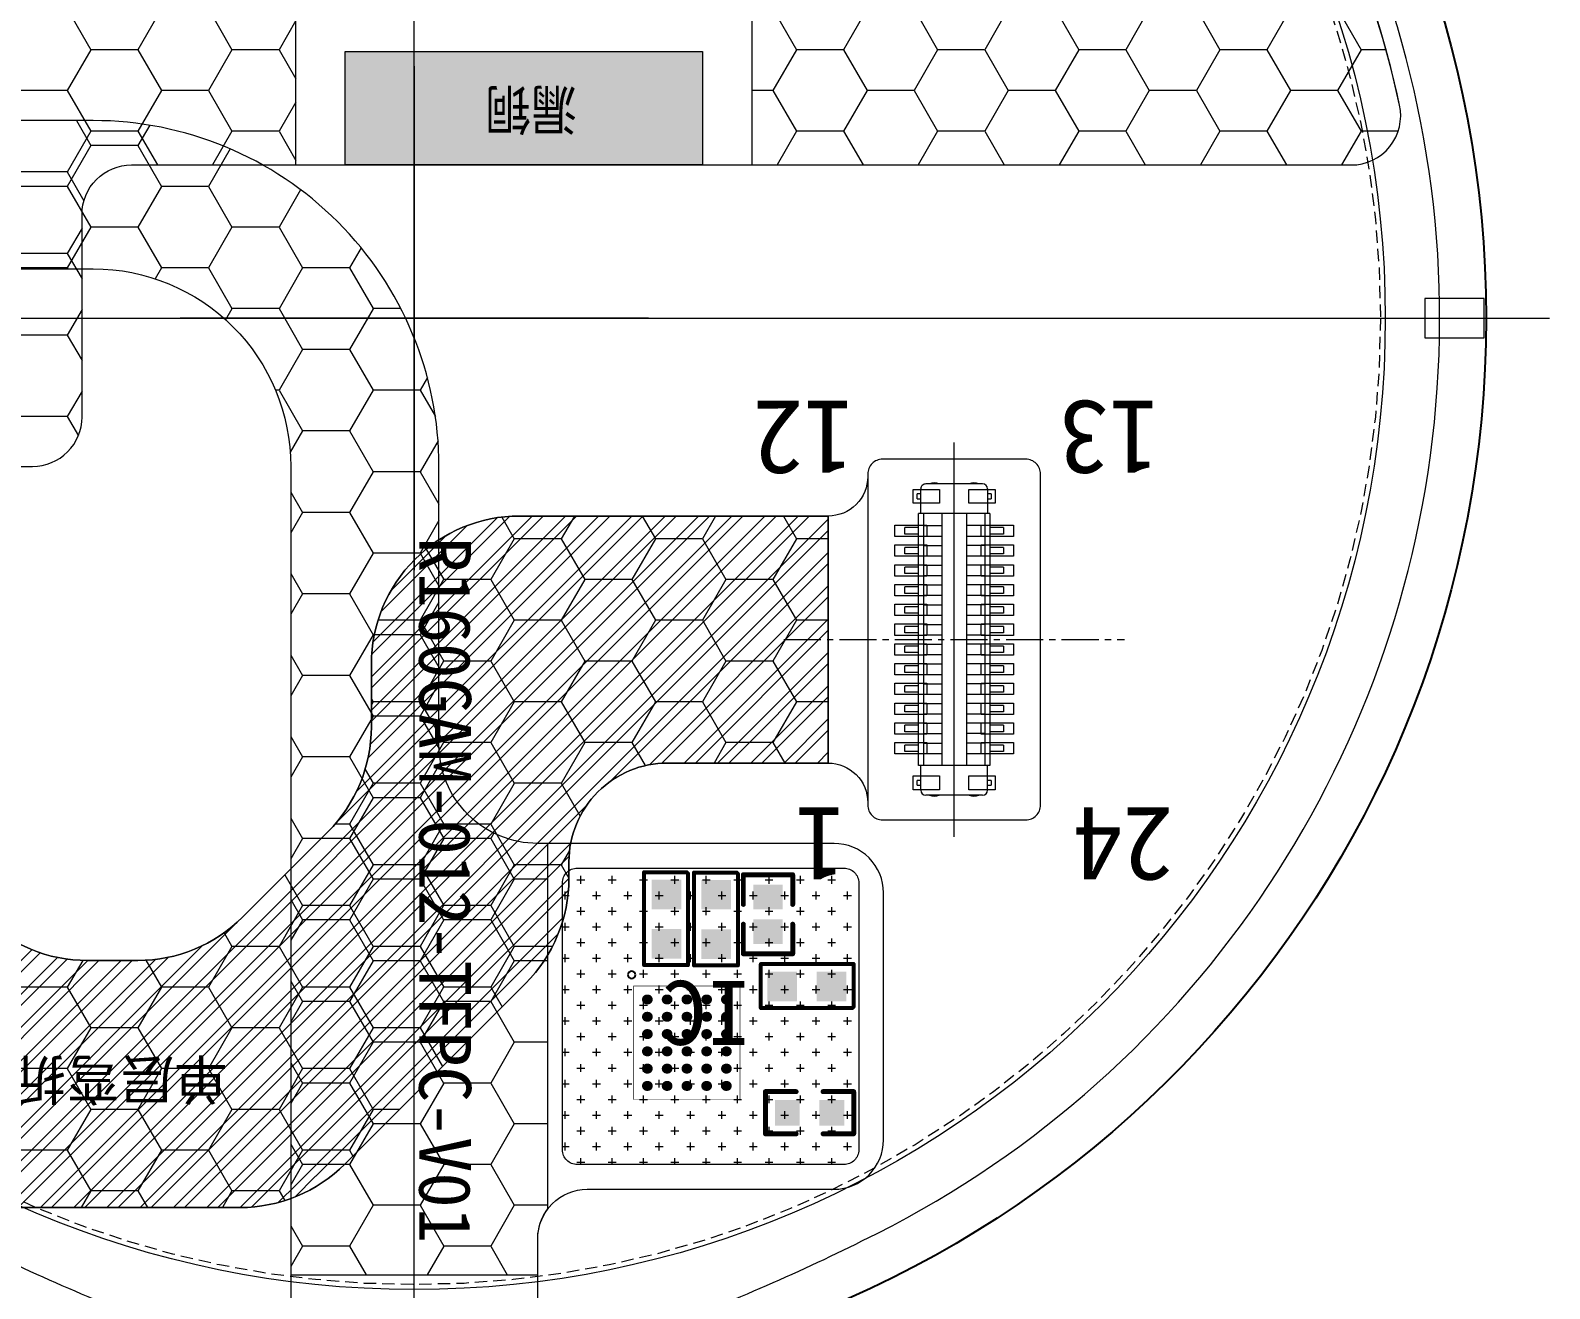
# Model space of a CAD drawing. Header units: millimetres. Extents: x 1134 to 2330, y -9 to 314.
# Drawn here: x 2253.25 to 2284.01, y 196.7 to 222.16 of the extents above; entities that cross this region are included whole.
import ezdxf
from ezdxf.lldxf.tags import DXFTag

# ---------------------------------------------------------------- set-up
doc = ezdxf.new("R2010")
doc.units = ezdxf.units.MM
doc.linetypes.add('CENTER2', pattern=[1.125, 0.75, -0.125, 0.125, -0.125])
doc.linetypes.add('HIDDEN', pattern=[0.375, 0.25, -0.125])
doc.layers.get('0').update_dxf_attribs({"lineweight": 5})
doc.layers.get('Defpoints').update_dxf_attribs({"lineweight": 5})
for name, color, linetype in [('COVER LENS', 6, 'Continuous'), ('EMI', 5, 'Continuous'), ('TOPLAYER', 1, 'Continuous'), ('TOPOVERLAY', 2, 'Continuous')]:
    doc.layers.add(name, color=color, linetype=linetype)
for name, color, linetype, lineweight in [('DIM', 3, 'Continuous', 5), ('Encap', 210, 'Continuous', 5), ('FPC', 50, 'Continuous', 5), ('ITO', 2, 'Continuous', 5), ('MFPC', 50, 'Continuous', 5), ('TAPE', 90, 'Continuous', 5), ('TFPC', 50, 'Continuous', 5)]:
    doc.layers.add(name, color=color, linetype=linetype, lineweight=lineweight)
doc.styles.add('RD', font='ROMAND.shx', dxfattribs={"width": 0.8})
doc.styles.add('STYLE1', font='', dxfattribs={"width": 0.9})
doc.styles.add('宋体', font='')
doc.styles.add('汉字', font='')
doc.styles.get('STYLE1').set_extended_font_data('SimSun')
doc.styles.get('宋体').set_extended_font_data('SimSun')
doc.styles.get('汉字').set_extended_font_data('SimSun')
tags = doc.linetypes.add('CENTER', pattern=[0.6, 0.375, -0.075, 0.075, -0.075]).pattern_tags.tags
tags[10:11] = [DXFTag(74, 4), DXFTag(75, 0), DXFTag(340, '0'), DXFTag(46, 1.0), DXFTag(50, 0.0), DXFTag(44, 0.0), DXFTag(45, 0.0)]
tags[8:9] = [DXFTag(74, 4), DXFTag(75, 0), DXFTag(340, '0'), DXFTag(46, 1.0), DXFTag(50, 0.0), DXFTag(44, 0.0), DXFTag(45, 0.0)]
tags[6:7] = [DXFTag(74, 4), DXFTag(75, 0), DXFTag(340, '0'), DXFTag(46, 1.0), DXFTag(50, 0.0), DXFTag(44, 0.0), DXFTag(45, 0.0)]
tags[4:5] = [DXFTag(74, 4), DXFTag(75, 0), DXFTag(340, '0'), DXFTag(46, 1.0), DXFTag(50, 0.0), DXFTag(44, 0.0), DXFTag(45, 0.0)]
doc.dimstyles.new('DIM', dxfattribs={"dimtxt": 1.5, "dimasz": 0.8, "dimexe": 0, "dimexo": 0.5, "dimgap": 0.11, "dimtad": 0, "dimzin": 1, "dimdsep": 46, "dimtxsty": 'RD', "dimcen": 0, "dimclrd": 256, "dimclre": 256, "dimclrt": 256, "dimadec": 0, "dimazin": 0, "dimtm": 1e-09, "dimtfac": 1, "dimtofl": 0, "dimtmove": 0, "dimatfit": 3, "dimfxl": 1, "dimlwe": -1, "dimarcsym": 0})

# ---------------------------------------------------------------- blocks, each defined once
blk = doc.blocks.new('R154GSM-001-PNL-V01-C')
at = {"layer": 'ITO', "color": 1, "linetype": 'CENTER', "lineweight": 0, "ltscale": 3}
for points in [[(469.828, 292.711), (469.828, 232.705)], [(492.815, 262.708), (446.841, 262.708)]]:
    blk.add_lwpolyline(points, dxfattribs=at)
at = {"layer": 'ITO', "lineweight": 5}
blk.add_lwpolyline([(457.738, 245.832, 0.061335), (462.951, 242.644, 0.106989), (466.259, 241.928), (473.397, 241.928, 0.106989), (476.706, 242.644, 0.061335), (481.919, 245.832, 0.568636), (478.891, 281.385, 0.02781), (474.722, 283.18, 0.063513), (472.665, 283.468), (466.992, 283.468, 0.063513), (464.934, 283.18, 0.02781), (460.765, 281.385, 0.568636)], format="xyb", close=True, dxfattribs=at)
at = {"layer": 'ITO', "color": 1, "linetype": 'HIDDEN', "lineweight": 5}
blk.add_circle((469.828, 262.708), 19.56, dxfattribs=at)
blk = doc.blocks.new('R197NRK-001-POL-V01-C')
at = {"layer": 'DIM', "lineweight": 5}
blk.add_blockref('R154GSM-001-PNL-V01-C', (376.605, -0.917), dxfattribs=at)
blk = doc.blocks.new('R160GAM-012-S100-CVL-V02-C')
at = {"color": 7, "lineweight": 5}
blk.add_lwpolyline([(1978.211, 238.795), (1977.011, 238.795), (1977.011, 237.995), (1978.211, 237.995)], close=True, dxfattribs=at)
at = {"layer": 'COVER LENS'}
blk.add_lwpolyline([(1954.049, 216.839, -0.890724), (1954.049, 259.95), (1959.049, 259.95, -0.890724), (1959.049, 216.839)], format="xyb", close=True, dxfattribs=at)
at = {"layer": 'COVER LENS', "color": 1, "lineweight": 5}
blk.add_circle((1956.549, 238.395), 19.66, dxfattribs=at)
at = {"layer": 'Encap', "color": 1, "linetype": 'CENTER', "lineweight": 5}
blk.add_lwpolyline([(1956.549, 243.494), (1956.549, 233.295)], dxfattribs=at)
at = {"layer": 'Encap', "color": 1, "linetype": 'CENTER', "lineweight": 5, "ltscale": 0.5}
blk.add_lwpolyline([(1961.288, 238.395), (1951.81, 238.395)], dxfattribs=at)
blk = doc.blocks.new('*D242')
at = {"layer": 'Defpoints', "color": 0, "lineweight": 5, "transparency": 16777216}
for p in [(2245.681, 195.579), (2259.403, 195.579), (2259.403, 194.879)]:
    blk.add_point(p, dxfattribs=at)
at = {"layer": 'DIM', "lineweight": -2, "transparency": 16777216}
for p, q in [((2245.681, 196.379), (2245.681, 197.179)), ((2245.681, 194.079), (2245.681, 193.279))]:
    blk.add_line(p, q, dxfattribs=at)
at = {"layer": 'DIM', "transparency": 16777216}
for p, q in [((2258.903, 195.579), (2245.681, 195.579)), ((2258.903, 194.879), (2245.681, 194.879))]:
    blk.add_line(p, q, dxfattribs=at)
at = {"layer": 'DIM', "lineweight": 5, "transparency": 16777216}
for points in [[(2245.547, 196.379), (2245.814, 196.379), (2245.681, 195.579)], [(2245.547, 194.079), (2245.814, 194.079), (2245.681, 194.879)]]:
    blk.add_solid(points, dxfattribs=at)
at = {"layer": 'DIM', "lineweight": 5, "transparency": 16777216, "insert": (2245.681, 199.146), "char_height": 1.5, "attachment_point": 5, "rotation": 90, "style": 'RD'}
blk.add_mtext('0.70', dxfattribs=at)
blk = doc.blocks.new('OK-23GM024-04-AA')
at = {"color": 1, "linetype": 'CENTER', "lineweight": 5}
blk.add_line((1165.652, 108.774), (1165.652, 100.794), dxfattribs=at)
at = {"color": 7, "linetype": 'Continuous', "lineweight": 5}
for p, q in [((1164.902, 107.634), (1164.902, 107.734)), ((1164.977, 107.734), (1164.902, 107.734)), ((1164.977, 107.834), (1164.977, 107.334)), ((1165.077, 107.934), (1166.227, 107.934)), ((1166.327, 107.834), (1166.327, 107.334)), ((1166.402, 107.734), (1166.327, 107.734)), ((1166.402, 107.734), (1166.402, 107.634)), ((1164.902, 107.634), (1164.977, 107.634)), ((1166.327, 107.634), (1166.402, 107.634)), ((1164.652, 106.919), (1164.652, 107.049)), ((1164.652, 107.049), (1164.927, 107.049)), ((1164.927, 102.234), (1164.927, 107.334)), ((1164.927, 107.334), (1166.377, 107.334)), ((1165.032, 102.234), (1165.032, 107.334)), ((1165.402, 107.089), (1165.032, 107.089)), ((1165.402, 102.234), (1165.402, 107.334)), ((1165.902, 102.234), (1165.902, 107.334)), ((1166.272, 107.089), (1165.902, 107.089)), ((1166.272, 102.234), (1166.272, 107.334)), ((1166.377, 107.334), (1166.377, 102.234)), ((1166.377, 107.049), (1166.652, 107.049)), ((1166.652, 107.049), (1166.652, 106.919)), ((1164.652, 106.919), (1164.927, 106.919)), ((1165.032, 106.879), (1165.402, 106.879)), ((1166.272, 106.879), (1165.902, 106.879)), ((1166.377, 106.919), (1166.652, 106.919)), ((1164.652, 106.519), (1164.652, 106.649)), ((1164.652, 106.649), (1164.927, 106.649)), ((1164.652, 106.519), (1164.927, 106.519)), ((1165.032, 106.689), (1165.402, 106.689)), ((1165.032, 106.479), (1165.402, 106.479)), ((1166.272, 106.689), (1165.902, 106.689)), ((1166.272, 106.479), (1165.902, 106.479)), ((1166.377, 106.649), (1166.652, 106.649)), ((1166.377, 106.519), (1166.652, 106.519)), ((1166.652, 106.649), (1166.652, 106.519)), ((1164.652, 106.119), (1164.652, 106.249)), ((1164.652, 106.249), (1164.927, 106.249)), ((1165.402, 106.289), (1165.032, 106.289)), ((1166.272, 106.289), (1165.902, 106.289)), ((1166.377, 106.249), (1166.652, 106.249)), ((1166.652, 106.249), (1166.652, 106.119)), ((1164.652, 106.119), (1164.927, 106.119)), ((1164.652, 105.719), (1164.652, 105.849)), ((1164.652, 105.849), (1164.927, 105.849)), ((1165.032, 106.079), (1165.402, 106.079)), ((1165.402, 105.889), (1165.032, 105.889)), ((1166.272, 106.079), (1165.902, 106.079)), ((1166.272, 105.889), (1165.902, 105.889)), ((1166.377, 106.119), (1166.652, 106.119)), ((1166.377, 105.849), (1166.652, 105.849)), ((1166.652, 105.849), (1166.652, 105.719)), ((1164.652, 105.719), (1164.927, 105.719)), ((1165.032, 105.679), (1165.402, 105.679)), ((1166.272, 105.679), (1165.902, 105.679)), ((1166.377, 105.719), (1166.652, 105.719)), ((1164.652, 105.319), (1164.652, 105.449)), ((1164.652, 105.449), (1164.927, 105.449)), ((1164.652, 105.319), (1164.927, 105.319)), ((1165.402, 105.489), (1165.032, 105.489)), ((1165.032, 105.279), (1165.402, 105.279)), ((1166.272, 105.489), (1165.902, 105.489)), ((1166.272, 105.279), (1165.902, 105.279)), ((1166.377, 105.449), (1166.652, 105.449)), ((1166.377, 105.319), (1166.652, 105.319)), ((1166.652, 105.449), (1166.652, 105.319)), ((1164.652, 104.919), (1164.652, 105.049)), ((1164.652, 105.049), (1164.927, 105.049)), ((1164.652, 104.919), (1164.927, 104.919)), ((1165.402, 105.089), (1165.032, 105.089)), ((1166.272, 105.089), (1165.902, 105.089)), ((1166.377, 105.049), (1166.652, 105.049)), ((1166.377, 104.919), (1166.652, 104.919)), ((1166.652, 105.049), (1166.652, 104.919)), ((1164.652, 104.519), (1164.652, 104.649)), ((1164.652, 104.649), (1164.927, 104.649)), ((1165.032, 104.879), (1165.402, 104.879)), ((1165.402, 104.689), (1165.032, 104.689)), ((1166.272, 104.879), (1165.902, 104.879)), ((1166.272, 104.689), (1165.902, 104.689)), ((1166.377, 104.649), (1166.652, 104.649)), ((1166.652, 104.649), (1166.652, 104.519)), ((1164.652, 104.519), (1164.927, 104.519)), ((1165.032, 104.479), (1165.402, 104.479)), ((1165.402, 104.289), (1165.032, 104.289)), ((1166.272, 104.479), (1165.902, 104.479)), ((1166.272, 104.289), (1165.902, 104.289)), ((1166.377, 104.519), (1166.652, 104.519)), ((1164.652, 104.119), (1164.652, 104.249)), ((1164.652, 104.249), (1164.927, 104.249)), ((1164.652, 104.119), (1164.927, 104.119)), ((1165.032, 104.079), (1165.402, 104.079)), ((1166.272, 104.079), (1165.902, 104.079)), ((1166.377, 104.249), (1166.652, 104.249)), ((1166.377, 104.119), (1166.652, 104.119)), ((1166.652, 104.249), (1166.652, 104.119)), ((1164.652, 103.719), (1164.652, 103.849)), ((1164.652, 103.849), (1164.927, 103.849)), ((1164.652, 103.719), (1164.927, 103.719)), ((1165.402, 103.889), (1165.032, 103.889)), ((1165.032, 103.679), (1165.402, 103.679)), ((1166.272, 103.889), (1165.902, 103.889)), ((1166.272, 103.679), (1165.902, 103.679)), ((1166.377, 103.849), (1166.652, 103.849)), ((1166.377, 103.719), (1166.652, 103.719)), ((1166.652, 103.849), (1166.652, 103.719)), ((1164.652, 103.449), (1164.927, 103.449)), ((1164.652, 103.319), (1164.652, 103.449)), ((1165.402, 103.489), (1165.032, 103.489)), ((1166.272, 103.489), (1165.902, 103.489)), ((1166.377, 103.449), (1166.652, 103.449)), ((1166.652, 103.449), (1166.652, 103.319)), ((1164.652, 103.319), (1164.927, 103.319)), ((1164.652, 103.049), (1164.927, 103.049)), ((1164.652, 102.919), (1164.652, 103.049)), ((1165.032, 103.279), (1165.402, 103.279)), ((1165.402, 103.089), (1165.032, 103.089)), ((1166.272, 103.279), (1165.902, 103.279)), ((1166.272, 103.089), (1165.902, 103.089)), ((1166.377, 103.319), (1166.652, 103.319)), ((1166.377, 103.049), (1166.652, 103.049)), ((1166.652, 103.049), (1166.652, 102.919)), ((1164.652, 102.919), (1164.927, 102.919)), ((1165.032, 102.879), (1165.402, 102.879)), ((1166.272, 102.879), (1165.902, 102.879)), ((1166.377, 102.919), (1166.652, 102.919)), ((1164.652, 102.649), (1164.927, 102.649)), ((1164.652, 102.519), (1164.652, 102.649)), ((1164.652, 102.519), (1164.927, 102.519)), ((1165.402, 102.689), (1165.032, 102.689)), ((1165.032, 102.479), (1165.402, 102.479)), ((1166.272, 102.689), (1165.902, 102.689)), ((1166.272, 102.479), (1165.902, 102.479)), ((1166.377, 102.649), (1166.652, 102.649)), ((1166.377, 102.519), (1166.652, 102.519)), ((1166.652, 102.649), (1166.652, 102.519)), ((1164.927, 102.234), (1166.377, 102.234)), ((1164.977, 101.734), (1164.977, 102.234)), ((1166.327, 102.234), (1166.327, 101.734)), ((1164.977, 101.934), (1164.902, 101.934)), ((1164.902, 101.834), (1164.902, 101.934)), ((1164.902, 101.834), (1164.977, 101.834)), ((1166.402, 101.934), (1166.327, 101.934)), ((1166.327, 101.834), (1166.402, 101.834)), ((1166.402, 101.934), (1166.402, 101.834)), ((1165.077, 101.634), (1166.227, 101.634))]:
    blk.add_line(p, q, dxfattribs=at)
at = {"color": 1, "linetype": 'CENTER2', "lineweight": 5}
blk.add_lwpolyline([(1169.101, 104.784), (1162.203, 104.784)], dxfattribs=at)
at = {"color": 7, "linetype": 'Continuous', "lineweight": 5}
for centre, radius, start, end in [((1165.077, 107.834), 0.1, 90, 180), ((1165.252, 107.704), 0.25, 66.9261, 113.0739), ((1166.052, 107.704), 0.25, 66.9261, 113.0739), ((1166.227, 107.834), 0.1, 0, 90), ((1165.077, 101.734), 0.1, 180, 270), ((1165.252, 101.864), 0.25, 246.9261, 293.0739), ((1166.052, 101.864), 0.25, 246.9261, 293.0739), ((1166.227, 101.734), 0.1, 270, 0)]:
    blk.add_arc(centre, radius, start, end, dxfattribs=at)
at = {"layer": 'FPC', "color": 1, "lineweight": 5}
for points in [[(1164.822, 107.824), (1165.352, 107.824), (1165.352, 107.544), (1164.822, 107.544)], [(1165.952, 107.824), (1166.482, 107.824), (1166.482, 107.544), (1165.952, 107.544)], [(1164.452, 107.099), (1165.102, 107.099), (1165.102, 106.869), (1164.452, 106.869)], [(1166.202, 107.099), (1166.852, 107.099), (1166.852, 106.869), (1166.202, 106.869)], [(1164.452, 106.699), (1165.102, 106.699), (1165.102, 106.469), (1164.452, 106.469)], [(1166.202, 106.699), (1166.852, 106.699), (1166.852, 106.469), (1166.202, 106.469)], [(1164.452, 106.299), (1165.102, 106.299), (1165.102, 106.069), (1164.452, 106.069)], [(1166.202, 106.299), (1166.852, 106.299), (1166.852, 106.069), (1166.202, 106.069)], [(1164.452, 105.899), (1165.102, 105.899), (1165.102, 105.669), (1164.452, 105.669)], [(1166.202, 105.899), (1166.852, 105.899), (1166.852, 105.669), (1166.202, 105.669)], [(1164.452, 105.499), (1165.102, 105.499), (1165.102, 105.269), (1164.452, 105.269)], [(1166.202, 105.499), (1166.852, 105.499), (1166.852, 105.269), (1166.202, 105.269)], [(1164.452, 105.099), (1165.102, 105.099), (1165.102, 104.869), (1164.452, 104.869)], [(1166.202, 105.099), (1166.852, 105.099), (1166.852, 104.869), (1166.202, 104.869)], [(1164.452, 104.699), (1165.102, 104.699), (1165.102, 104.469), (1164.452, 104.469)], [(1166.202, 104.699), (1166.852, 104.699), (1166.852, 104.469), (1166.202, 104.469)], [(1164.452, 104.299), (1165.102, 104.299), (1165.102, 104.069), (1164.452, 104.069)], [(1166.202, 104.299), (1166.852, 104.299), (1166.852, 104.069), (1166.202, 104.069)], [(1164.452, 103.899), (1165.102, 103.899), (1165.102, 103.669), (1164.452, 103.669)], [(1166.202, 103.899), (1166.852, 103.899), (1166.852, 103.669), (1166.202, 103.669)], [(1164.452, 103.499), (1165.102, 103.499), (1165.102, 103.269), (1164.452, 103.269)], [(1166.202, 103.499), (1166.852, 103.499), (1166.852, 103.269), (1166.202, 103.269)], [(1164.452, 103.099), (1165.102, 103.099), (1165.102, 102.869), (1164.452, 102.869)], [(1166.202, 103.099), (1166.852, 103.099), (1166.852, 102.869), (1166.202, 102.869)], [(1164.452, 102.699), (1165.102, 102.699), (1165.102, 102.469), (1164.452, 102.469)], [(1166.202, 102.699), (1166.852, 102.699), (1166.852, 102.469), (1166.202, 102.469)], [(1164.822, 102.024), (1165.352, 102.024), (1165.352, 101.744), (1164.822, 101.744)], [(1165.952, 102.024), (1166.482, 102.024), (1166.482, 101.744), (1165.952, 101.744)]]:
    blk.add_lwpolyline(points, close=True, dxfattribs=at)

msp = doc.modelspace()

# ---------------------------------------------------------------- hatches: boundary and pattern name
at = {"lineweight": 5}
h = msp.add_hatch(dxfattribs=at)
h.set_pattern_fill('ANSI32', color=251, scale=0.05, angle=720)
h.set_pattern_definition([(45, (3775.61753, 475.83756), (-0.3367596, 0.3367596), []), (45, (3775.84204, 475.83756), (-0.3367596, 0.3367596), [])])
edge = h.paths.add_edge_path()
edge.add_arc((2255.427, 206.339), 3, 270, 315)
edge.add_line((2257.549, 204.217), (2259.277, 205.946))
edge.add_arc((2257.156, 208.068), 3, 315, 360)
edge.add_line((2260.156, 208.068), (2260.156, 209.335))
edge.add_arc((2263.156, 209.335), 3, 90, 180, ccw=False)
edge.add_line((2263.156, 212.335), (2269.406, 212.335))
edge.add_line((2269.406, 212.335), (2269.406, 207.335))
edge.add_line((2269.406, 207.335), (2266.156, 207.335))
edge.add_arc((2266.156, 205.335), 2, 90, 180)
edge.add_line((2264.156, 205.335), (2264.156, 204.997))
edge.add_arc((2261.156, 204.997), 3, -45, 0, ccw=False)
edge.add_line((2263.277, 202.875), (2259.62, 199.217))
edge.add_arc((2257.498, 201.339), 3, 270, 315, ccw=False)
edge.add_line((2257.498, 198.339), (2252.335, 198.339))
edge.add_arc((2252.335, 201.339), 3, 225, 270, ccw=False)
edge.add_line((2250.214, 199.217), (2246.404, 203.027))
edge.add_arc((2248.525, 205.149), 3, 180, 225, ccw=False)
edge.add_line((2245.525, 205.149), (2245.525, 213.339))
edge.add_line((2245.525, 213.339), (2250.525, 213.339))
edge.add_line((2250.525, 213.339), (2250.525, 207.22))
edge.add_arc((2253.525, 207.22), 3, 180, 225)
edge.add_line((2251.404, 205.098), (2252.285, 204.217))
edge.add_arc((2254.406, 206.339), 3, 225, 270)
edge.add_line((2254.406, 203.339), (2255.427, 203.339))
at = {"layer": 'EMI', "lineweight": 5}
h = msp.add_hatch(dxfattribs=at)
h.set_pattern_fill('HONEY', color=5, scale=0.3, angle=180)
h.set_pattern_definition([(180, (3775.6175, 475.8376), (-1.42875, -0.824889), [0.9525, -1.905]), (300, (3775.6175, 475.8376), (1.42874983, -0.8248893), [0.9525, -1.905]), (240, (3775.6175, 475.8376), (-1.7e-07, -1.6497783), [-1.905, 0.9525])])
h.paths.add_polyline_path([(2263.156, 212.335, 0.414214), (2260.156, 209.335), (2260.156, 208.068, -0.198912), (2259.277, 205.946), (2257.549, 204.217, -0.198912), (2255.427, 203.339), (2254.406, 203.339, -0.198912), (2252.285, 204.217), (2251.404, 205.098, -0.198912), (2250.525, 207.22), (2250.525, 211.339, -0.414214), (2252.525, 213.339), (2253.298, 213.339, 0.414214), (2254.298, 214.339), (2254.298, 218.44, -0.414214), (2255.298, 219.44), (2258.627, 219.44), (2258.627, 222.734), (2267.859, 222.734), (2267.859, 219.44), (2279.997, 219.44, 0.478044), (2280.974, 220.652, 0.090797), (2278.152, 227.44), (2277.025, 227.44), (2277.025, 223.839, -0.414214), (2276.525, 223.339), (2270.825, 223.339, -0.414214), (2270.325, 223.839), (2270.325, 227.44), (2252.625, 227.44), (2252.625, 223.839, -0.414214), (2252.125, 223.339), (2250.636, 223.339), (2250.636, 215.827), (2245.525, 215.827), (2245.525, 205.149, 0.198912), (2246.404, 203.027), (2250.214, 199.217, 0.198912), (2252.335, 198.339), (2257.498, 198.339, 0.198912), (2259.62, 199.217), (2263.277, 202.875, 0.198912), (2264.156, 204.997), (2264.156, 205.335, -0.414214), (2266.156, 207.335), (2269.406, 207.335), (2269.406, 212.335)])
h = msp.add_hatch(dxfattribs=at)
h.set_pattern_fill('HONEY', color=5, scale=0.3, angle=180)
h.set_pattern_definition([(180, (3775.6175, 389.7576), (-1.42875, -0.824889), [0.9525, -1.905]), (300, (3775.6175, 389.7576), (1.42874983, -0.8248893), [0.9525, -1.905]), (240, (3775.6175, 389.7576), (-1.7e-07, -1.6497783), [-1.905, 0.9525])])
h.paths.add_polyline_path([(2258.525, 196.979), (2263.525, 196.979), (2263.525, 197.708, -0.162567), (2263.726, 198.309), (2263.726, 205.708), (2263.525, 205.708, -0.414214), (2261.525, 207.708), (2261.525, 213.339, 0.414214), (2254.525, 220.339), (2251.905, 220.339), (2251.905, 217.339), (2254.525, 217.339, -0.414214), (2258.525, 213.339)])
at = {"layer": 'MFPC', "lineweight": 5}
h = msp.add_hatch(color=256, dxfattribs=at)
h.paths.add_polyline_path([(2266.859, 219.44), (2259.627, 219.44), (2259.627, 221.734), (2266.859, 221.734)])
h.paths.add_polyline_path([(2264.52, 219.885), (2262.281, 219.885), (2262.281, 221.317), (2264.52, 221.317)], flags=24)
at = {"layer": 'TAPE', "lineweight": 5}
h = msp.add_hatch(dxfattribs=at)
h.set_pattern_fill('CROSS', color=32, scale=0.05, angle=360)
h.set_pattern_definition([(360, (3775.61753, 389.75756), (0.3175, 0.3175), [0.15875, -0.47625]), (90, (3775.6969, 389.6782), (-0.3175, 0.3175), [0.15875, -0.47625])])
edge = h.paths.add_edge_path()
edge.add_line((2269.725, 199.208), (2264.325, 199.208))
edge.add_arc((2264.325, 199.508), 0.3, 180, 270, ccw=False)
edge.add_line((2264.025, 199.508), (2264.025, 204.908))
edge.add_arc((2264.325, 204.908), 0.3, 90, 180, ccw=False)
edge.add_line((2264.325, 205.208), (2269.725, 205.208))
edge.add_arc((2269.725, 204.908), 0.3, 0, 90, ccw=False)
edge.add_line((2270.025, 204.908), (2270.025, 199.508))
edge.add_arc((2269.725, 199.508), 0.3, -90, 0, ccw=False)

# ---------------------------------------------------------------- linework, layer by layer
at = {"color": 251, "lineweight": 5}
msp.add_lwpolyline([(2255.427, 203.339, 0.198912), (2257.549, 204.217), (2259.277, 205.946, 0.198912), (2260.156, 208.068), (2260.156, 209.335, -0.414214), (2263.156, 212.335), (2269.406, 212.335), (2269.406, 207.335), (2266.156, 207.335, 0.414214), (2264.156, 205.335), (2264.156, 204.997, -0.198912), (2263.277, 202.875), (2259.62, 199.217, -0.198912), (2257.498, 198.339), (2252.335, 198.339, -0.198912), (2250.214, 199.217), (2246.404, 203.027, -0.198912), (2245.525, 205.149), (2245.525, 213.339), (2250.525, 213.339), (2250.525, 207.22, 0.198912), (2251.404, 205.098), (2252.285, 204.217, 0.198912), (2254.406, 203.339)], format="xyb", close=True, dxfattribs=at)
at = {"layer": 'EMI', "color": 5, "lineweight": 5}
for points in [[(2252.525, 213.339), (2253.298, 213.339, 0.414214), (2254.298, 214.339), (2254.298, 218.44, -0.414214), (2255.298, 219.44), (2258.627, 219.44), (2258.627, 222.734), (2267.859, 222.734), (2267.859, 219.44), (2279.997, 219.44, 0.478044), (2280.974, 220.652, 0.090797), (2278.152, 227.44), (2277.025, 227.44), (2277.025, 223.839, -0.414214), (2276.525, 223.339), (2270.825, 223.339, -0.414214), (2270.325, 223.839), (2270.325, 227.44), (2252.625, 227.44)], [(2254.525, 220.339), (2251.905, 220.339), (2251.905, 217.339), (2254.525, 217.339, -0.414214), (2258.525, 213.339), (2258.525, 196.979), (2263.525, 196.979), (2263.525, 197.708, -0.162567), (2263.726, 198.309), (2263.726, 205.708)], [(2252.335, 198.339), (2257.498, 198.339, 0.198912), (2259.62, 199.217), (2263.277, 202.875, 0.198912), (2264.156, 204.997), (2264.156, 205.335, -0.414214), (2266.156, 207.335), (2269.406, 207.335), (2269.406, 212.335), (2263.156, 212.335, 0.414214), (2260.156, 209.335), (2260.156, 208.068, -0.198912), (2259.277, 205.946), (2257.549, 204.217, -0.198912), (2255.427, 203.339), (2254.406, 203.339, -0.198912), (2252.285, 204.217)]]:
    msp.add_lwpolyline(points, format="xyb", dxfattribs=at)
at = {"layer": 'FPC', "color": 4, "lineweight": 5}
msp.add_lwpolyline([(2270.206, 213.185), (2270.206, 206.485, 0.414214), (2270.506, 206.185), (2273.406, 206.185, 0.414214), (2273.706, 206.485), (2273.706, 213.185, 0.414214), (2273.406, 213.485), (2270.506, 213.485, 0.414214)], format="xyb", close=True, dxfattribs=at)
at = {"layer": 'MFPC', "color": 7, "linetype": 'Continuous'}
for points in [[(2252.525, 213.339), (2253.298, 213.339, 0.414214), (2254.298, 214.339), (2254.298, 218.44, -0.414214), (2255.298, 219.44), (2279.997, 219.44, 0.478044), (2280.974, 220.652, 0.153691), (2274.906, 231.302, 0.189182), (2274.226, 231.569), (2247.825, 231.569, 0.189182)], [(2252.335, 198.339), (2257.498, 198.339, 0.198912), (2259.62, 199.217), (2263.277, 202.875, 0.198912), (2264.156, 204.997), (2264.156, 205.335, -0.414214), (2266.156, 207.335), (2269.406, 207.335, -0.414214), (2270.206, 206.535), (2270.206, 206.485, 0.414214), (2270.506, 206.185), (2273.406, 206.185, 0.414214), (2273.706, 206.485), (2273.706, 213.185, 0.414214), (2273.406, 213.485), (2270.506, 213.485, 0.414214), (2270.206, 213.185), (2270.206, 213.135, -0.414214), (2269.406, 212.335), (2263.156, 212.335, 0.414214), (2260.156, 209.335), (2260.156, 208.068, -0.198912), (2259.277, 205.946), (2257.549, 204.217, -0.198912), (2255.427, 203.339), (2254.406, 203.339, -0.198912), (2252.285, 204.217)]]:
    msp.add_lwpolyline(points, format="xyb", dxfattribs=at)
at = {"layer": 'MFPC', "color": 1, "linetype": 'Continuous'}
for points in [[(2252.525, 213.339), (2253.298, 213.339, 0.414214), (2254.298, 214.339), (2254.298, 218.44, -0.414214), (2255.298, 219.44), (2279.997, 219.44, 0.478044), (2280.974, 220.652, 0.153691), (2274.906, 231.302, 0.189182), (2274.226, 231.569), (2247.825, 231.569, 0.189182)], [(2252.335, 198.339), (2257.498, 198.339, 0.198912), (2259.62, 199.217), (2263.277, 202.875, 0.198912), (2264.156, 204.997), (2264.156, 205.335, -0.414214), (2266.156, 207.335), (2269.406, 207.335, -0.414214), (2270.206, 206.535), (2270.206, 206.485, 0.414214), (2270.506, 206.185), (2273.406, 206.185, 0.414214), (2273.706, 206.485), (2273.706, 213.185, 0.414214), (2273.406, 213.485), (2270.506, 213.485, 0.414214), (2270.206, 213.185), (2270.206, 213.135, -0.414214), (2269.406, 212.335), (2263.156, 212.335, 0.414214), (2260.156, 209.335), (2260.156, 208.068, -0.198912), (2259.277, 205.946), (2257.549, 204.217, -0.198912), (2255.427, 203.339), (2254.406, 203.339, -0.198912), (2252.285, 204.217)]]:
    msp.add_lwpolyline(points, format="xyb", dxfattribs=at)
at = {"layer": 'MFPC', "lineweight": 5}
msp.add_lwpolyline([(2266.859, 219.44), (2259.627, 219.44), (2259.627, 221.734), (2266.859, 221.734)], close=True, dxfattribs=at)
at = {"layer": 'TAPE', "color": 32, "lineweight": 5}
msp.add_lwpolyline([(2269.725, 199.208), (2264.325, 199.208, -0.414214), (2264.025, 199.508), (2264.025, 204.908, -0.414214), (2264.325, 205.208), (2269.725, 205.208, -0.414214), (2270.025, 204.908), (2270.025, 199.508, -0.414214)], format="xyb", close=True, dxfattribs=at)
at = {"layer": 'TFPC', "lineweight": 5}
for points in [[(2263.525, 195.128), (2263.525, 197.708, -0.414214), (2264.525, 198.708), (2269.525, 198.708, 0.414214), (2270.525, 199.708), (2270.525, 204.708, 0.414214), (2269.525, 205.708), (2263.525, 205.708, -0.414214), (2261.525, 207.708), (2261.525, 213.339, 0.414214), (2254.525, 220.339), (2248.875, 220.339)], [(2248.875, 217.339), (2254.525, 217.339, -0.414214), (2258.525, 213.339), (2258.525, 195.128, -0.130958)]]:
    msp.add_lwpolyline(points, format="xyb", dxfattribs=at)
at = {"layer": 'TOPLAYER', "const_width": 0.2}
for points in [[(2265.736, 202.55), (2265.753, 202.55)], [(2266.136, 202.55), (2266.153, 202.55)], [(2266.536, 202.55), (2266.553, 202.55)], [(2266.936, 202.55), (2266.953, 202.55)], [(2267.336, 202.55), (2267.353, 202.55)], [(2265.736, 202.2), (2265.753, 202.2)], [(2266.136, 202.2), (2266.153, 202.2)], [(2266.536, 202.2), (2266.553, 202.2)], [(2266.936, 202.2), (2266.953, 202.2)], [(2267.336, 202.2), (2267.353, 202.2)], [(2265.736, 201.85), (2265.753, 201.85)], [(2266.136, 201.85), (2266.153, 201.85)], [(2266.536, 201.85), (2266.553, 201.85)], [(2266.936, 201.85), (2266.953, 201.85)], [(2267.336, 201.85), (2267.353, 201.85)], [(2265.736, 201.5), (2265.753, 201.5)], [(2266.136, 201.5), (2266.153, 201.5)], [(2266.536, 201.5), (2266.553, 201.5)], [(2266.936, 201.5), (2266.953, 201.5)], [(2267.336, 201.5), (2267.353, 201.5)], [(2265.736, 201.15), (2265.753, 201.15)], [(2266.136, 201.15), (2266.153, 201.15)], [(2266.536, 201.15), (2266.553, 201.15)], [(2266.936, 201.15), (2266.953, 201.15)], [(2267.336, 201.15), (2267.353, 201.15)], [(2265.736, 200.8), (2265.753, 200.8)], [(2266.136, 200.8), (2266.153, 200.8)], [(2266.536, 200.8), (2266.553, 200.8)], [(2266.936, 200.8), (2266.953, 200.8)], [(2267.336, 200.8), (2267.353, 200.8)]]:
    msp.add_lwpolyline(points, dxfattribs=at)
at = {"layer": 'TOPLAYER', "const_width": 0.1}
for points in [[(2265.686, 202.55, 1), (2265.786, 202.55, 1)], [(2265.703, 202.55, 1), (2265.803, 202.55, 1)], [(2266.086, 202.55, 1), (2266.186, 202.55, 1)], [(2266.103, 202.55, 1), (2266.203, 202.55, 1)], [(2266.486, 202.55, 1), (2266.586, 202.55, 1)], [(2266.503, 202.55, 1), (2266.603, 202.55, 1)], [(2266.886, 202.55, 1), (2266.986, 202.55, 1)], [(2266.903, 202.55, 1), (2267.003, 202.55, 1)], [(2267.286, 202.55, 1), (2267.386, 202.55, 1)], [(2267.303, 202.55, 1), (2267.403, 202.55, 1)], [(2265.686, 202.2, 1), (2265.786, 202.2, 1)], [(2265.703, 202.2, 1), (2265.803, 202.2, 1)], [(2266.086, 202.2, 1), (2266.186, 202.2, 1)], [(2266.103, 202.2, 1), (2266.203, 202.2, 1)], [(2266.486, 202.2, 1), (2266.586, 202.2, 1)], [(2266.503, 202.2, 1), (2266.603, 202.2, 1)], [(2266.886, 202.2, 1), (2266.986, 202.2, 1)], [(2266.903, 202.2, 1), (2267.003, 202.2, 1)], [(2267.286, 202.2, 1), (2267.386, 202.2, 1)], [(2267.303, 202.2, 1), (2267.403, 202.2, 1)], [(2265.686, 201.85, 1), (2265.786, 201.85, 1)], [(2265.703, 201.85, 1), (2265.803, 201.85, 1)], [(2266.086, 201.85, 1), (2266.186, 201.85, 1)], [(2266.103, 201.85, 1), (2266.203, 201.85, 1)], [(2266.486, 201.85, 1), (2266.586, 201.85, 1)], [(2266.503, 201.85, 1), (2266.603, 201.85, 1)], [(2266.886, 201.85, 1), (2266.986, 201.85, 1)], [(2266.903, 201.85, 1), (2267.003, 201.85, 1)], [(2267.286, 201.85, 1), (2267.386, 201.85, 1)], [(2267.303, 201.85, 1), (2267.403, 201.85, 1)], [(2265.686, 201.5, 1), (2265.786, 201.5, 1)], [(2265.703, 201.5, 1), (2265.803, 201.5, 1)], [(2266.086, 201.5, 1), (2266.186, 201.5, 1)], [(2266.103, 201.5, 1), (2266.203, 201.5, 1)], [(2266.486, 201.5, 1), (2266.586, 201.5, 1)], [(2266.503, 201.5, 1), (2266.603, 201.5, 1)], [(2266.886, 201.5, 1), (2266.986, 201.5, 1)], [(2266.903, 201.5, 1), (2267.003, 201.5, 1)], [(2267.286, 201.5, 1), (2267.386, 201.5, 1)], [(2267.303, 201.5, 1), (2267.403, 201.5, 1)], [(2265.686, 201.15, 1), (2265.786, 201.15, 1)], [(2265.703, 201.15, 1), (2265.803, 201.15, 1)], [(2266.086, 201.15, 1), (2266.186, 201.15, 1)], [(2266.103, 201.15, 1), (2266.203, 201.15, 1)], [(2266.486, 201.15, 1), (2266.586, 201.15, 1)], [(2266.503, 201.15, 1), (2266.603, 201.15, 1)], [(2266.886, 201.15, 1), (2266.986, 201.15, 1)], [(2266.903, 201.15, 1), (2267.003, 201.15, 1)], [(2267.286, 201.15, 1), (2267.386, 201.15, 1)], [(2267.303, 201.15, 1), (2267.403, 201.15, 1)], [(2265.686, 200.8, 1), (2265.786, 200.8, 1)], [(2265.703, 200.8, 1), (2265.803, 200.8, 1)], [(2266.086, 200.8, 1), (2266.186, 200.8, 1)], [(2266.103, 200.8, 1), (2266.203, 200.8, 1)], [(2266.486, 200.8, 1), (2266.586, 200.8, 1)], [(2266.503, 200.8, 1), (2266.603, 200.8, 1)], [(2266.886, 200.8, 1), (2266.986, 200.8, 1)], [(2266.903, 200.8, 1), (2267.003, 200.8, 1)], [(2267.286, 200.8, 1), (2267.386, 200.8, 1)], [(2267.303, 200.8, 1), (2267.403, 200.8, 1)]]:
    msp.add_lwpolyline(points, format="xyb", close=True, dxfattribs=at)
at = {"layer": 'TOPLAYER'}
for points in [[(2265.83, 204.977), (2265.83, 204.377), (2266.43, 204.977), (2266.43, 204.377)], [(2266.84, 204.971), (2266.84, 204.371), (2267.44, 204.971), (2267.44, 204.371)], [(2267.887, 204.874), (2267.887, 204.374), (2268.487, 204.874), (2268.487, 204.374)], [(2265.83, 203.977), (2265.83, 203.377), (2266.43, 203.977), (2266.43, 203.377)], [(2266.84, 203.971), (2266.84, 203.371), (2267.44, 203.971), (2267.44, 203.371)], [(2267.887, 204.174), (2267.887, 203.674), (2268.487, 204.174), (2268.487, 203.674)], [(2268.772, 203.114), (2268.172, 203.114), (2268.772, 202.514), (2268.172, 202.514)], [(2269.772, 203.114), (2269.172, 203.114), (2269.772, 202.514), (2269.172, 202.514)], [(2268.829, 200.518), (2268.329, 200.518), (2268.829, 199.998), (2268.329, 199.998)], [(2269.729, 200.518), (2269.229, 200.518), (2269.729, 199.998), (2269.229, 199.998)]]:
    msp.add_solid(points, dxfattribs=at)
at = {"layer": 'TOPOVERLAY'}
for points, const_width in [([(2265.678, 205.125), (2265.678, 203.246)], 0.08), ([(2266.541, 205.125), (2265.678, 205.125)], 0.08), ([(2266.567, 205.1), (2266.541, 205.125)], 0.08), ([(2266.567, 205.1), (2266.567, 203.246)], 0.08), ([(2266.688, 205.119), (2266.688, 203.24)], 0.08), ([(2267.551, 205.119), (2266.688, 205.119)], 0.08), ([(2267.577, 205.094), (2267.551, 205.119)], 0.08), ([(2267.577, 205.094), (2267.577, 203.24)], 0.08), ([(2267.687, 204.474), (2267.687, 205.074)], 0.1), ([(2268.687, 205.074), (2267.687, 205.074)], 0.1), ([(2268.687, 205.074), (2268.687, 204.474)], 0.1), ([(2267.687, 204.074), (2267.687, 203.474)], 0.1), ([(2268.687, 204.074), (2268.687, 203.474)], 0.1), ([(2268.687, 203.474), (2267.687, 203.474)], 0.1), ([(2266.567, 203.246), (2265.678, 203.246)], 0.08), ([(2267.577, 203.24), (2266.688, 203.24)], 0.08), ([(2268.041, 203.267), (2268.041, 202.378)], 0.08), ([(2269.92, 203.267), (2268.041, 203.267)], 0.08), ([(2269.92, 203.267), (2269.92, 202.403)], 0.08), ([(2265.469, 202.825), (2265.469, 200.525)], 0.0127), ([(2267.619, 202.825), (2265.469, 202.825)], 0.0127), ([(2267.619, 202.825), (2267.619, 200.525)], 0.0127), ([(2269.895, 202.378), (2268.041, 202.378)], 0.08), ([(2269.92, 202.403), (2269.895, 202.378)], 0.08), ([(2268.756, 200.685), (2268.136, 200.685)], 0.1), ([(2268.136, 200.685), (2268.136, 199.831)], 0.1), ([(2269.922, 200.685), (2269.302, 200.685)], 0.1), ([(2269.922, 200.685), (2269.922, 199.831)], 0.1), ([(2267.619, 200.525), (2265.469, 200.525)], 0.0127), ([(2268.756, 199.831), (2268.136, 199.831)], 0.1), ([(2269.922, 199.831), (2269.302, 199.831)], 0.1)]:
    msp.add_lwpolyline(points, dxfattribs=dict(at, const_width=const_width))
for points, const_width in [([(2265.678, 205.105, 1), (2265.678, 205.145, 1)], 0.04), ([(2265.678, 205.105, 1), (2265.678, 205.145, 1)], 0.04), ([(2266.541, 205.105, 1), (2266.541, 205.145, 1)], 0.04), ([(2266.541, 205.105, 1), (2266.541, 205.145, 1)], 0.04), ([(2266.567, 205.08, 1), (2266.567, 205.12, 1)], 0.04), ([(2266.567, 205.08, 1), (2266.567, 205.12, 1)], 0.04), ([(2266.688, 205.099, 1), (2266.688, 205.139, 1)], 0.04), ([(2266.688, 205.099, 1), (2266.688, 205.139, 1)], 0.04), ([(2267.551, 205.099, 1), (2267.551, 205.139, 1)], 0.04), ([(2267.551, 205.099, 1), (2267.551, 205.139, 1)], 0.04), ([(2267.577, 205.074, 1), (2267.577, 205.114, 1)], 0.04), ([(2267.577, 205.074, 1), (2267.577, 205.114, 1)], 0.04), ([(2267.687, 205.049, 1), (2267.687, 205.099, 1)], 0.05), ([(2267.687, 205.049, 1), (2267.687, 205.099, 1)], 0.05), ([(2268.687, 205.049, 1), (2268.687, 205.099, 1)], 0.05), ([(2268.687, 205.049, 1), (2268.687, 205.099, 1)], 0.05), ([(2267.687, 204.449, 1), (2267.687, 204.499, 1)], 0.05), ([(2268.687, 204.449, 1), (2268.687, 204.499, 1)], 0.05), ([(2267.687, 204.049, 1), (2267.687, 204.099, 1)], 0.05), ([(2268.687, 204.049, 1), (2268.687, 204.099, 1)], 0.05), ([(2267.687, 203.449, 1), (2267.687, 203.499, 1)], 0.05), ([(2267.687, 203.449, 1), (2267.687, 203.499, 1)], 0.05), ([(2268.687, 203.449, 1), (2268.687, 203.499, 1)], 0.05), ([(2268.687, 203.449, 1), (2268.687, 203.499, 1)], 0.05), ([(2265.678, 203.226, 1), (2265.678, 203.266, 1)], 0.04), ([(2265.678, 203.226, 1), (2265.678, 203.266, 1)], 0.04), ([(2266.567, 203.226, 1), (2266.567, 203.266, 1)], 0.04), ([(2266.567, 203.226, 1), (2266.567, 203.266, 1)], 0.04), ([(2266.688, 203.219, 1), (2266.688, 203.26, 1)], 0.04), ([(2266.688, 203.219, 1), (2266.688, 203.26, 1)], 0.04), ([(2267.577, 203.219, 1), (2267.577, 203.26, 1)], 0.04), ([(2267.577, 203.219, 1), (2267.577, 203.26, 1)], 0.04), ([(2268.021, 203.267, 1), (2268.061, 203.267, 1)], 0.04), ([(2268.021, 203.267, 1), (2268.061, 203.267, 1)], 0.04), ([(2269.9, 203.267, 1), (2269.94, 203.267, 1)], 0.04), ([(2269.9, 203.267, 1), (2269.94, 203.267, 1)], 0.04), ([(2265.466, 202.825, 1), (2265.472, 202.825, 1)], 0.00635), ([(2265.466, 202.825, 1), (2265.472, 202.825, 1)], 0.00635), ([(2267.616, 202.825, 1), (2267.622, 202.825, 1)], 0.00635), ([(2267.616, 202.825, 1), (2267.622, 202.825, 1)], 0.00635), ([(2268.021, 202.378, 1), (2268.061, 202.378, 1)], 0.04), ([(2268.021, 202.378, 1), (2268.061, 202.378, 1)], 0.04), ([(2269.875, 202.378, 1), (2269.915, 202.378, 1)], 0.04), ([(2269.875, 202.378, 1), (2269.915, 202.378, 1)], 0.04), ([(2269.9, 202.403, 1), (2269.94, 202.403, 1)], 0.04), ([(2269.9, 202.403, 1), (2269.94, 202.403, 1)], 0.04), ([(2268.111, 200.685, 1), (2268.161, 200.685, 1)], 0.05), ([(2268.111, 200.685, 1), (2268.161, 200.685, 1)], 0.05), ([(2268.731, 200.685, 1), (2268.781, 200.685, 1)], 0.05), ([(2269.277, 200.685, 1), (2269.327, 200.685, 1)], 0.05), ([(2269.897, 200.685, 1), (2269.947, 200.685, 1)], 0.05), ([(2269.897, 200.685, 1), (2269.947, 200.685, 1)], 0.05), ([(2265.466, 200.525, 1), (2265.472, 200.525, 1)], 0.00635), ([(2265.466, 200.525, 1), (2265.472, 200.525, 1)], 0.00635), ([(2267.616, 200.525, 1), (2267.622, 200.525, 1)], 0.00635), ([(2267.616, 200.525, 1), (2267.622, 200.525, 1)], 0.00635), ([(2268.111, 199.831, 1), (2268.161, 199.831, 1)], 0.05), ([(2268.111, 199.831, 1), (2268.161, 199.831, 1)], 0.05), ([(2268.731, 199.831, 1), (2268.781, 199.831, 1)], 0.05), ([(2269.277, 199.831, 1), (2269.327, 199.831, 1)], 0.05), ([(2269.897, 199.831, 1), (2269.947, 199.831, 1)], 0.05), ([(2269.897, 199.831, 1), (2269.947, 199.831, 1)], 0.05)]:
    msp.add_lwpolyline(points, format="xyb", close=True, dxfattribs=dict(at, const_width=const_width))
for start, end in [(0, 180), (180, 0)]:
    msp.add_arc((2265.427, 203.048), 0.075, start, end, dxfattribs=at)

# ---------------------------------------------------------------- block references
at = {"color": 1, "lineweight": 5, "rotation": 180}
msp.add_blockref('OK-23GM024-04-AA', (3437.608, 314.619), dxfattribs=at)
at = {"layer": 'DIM', "lineweight": 5, "rotation": 180}
msp.add_blockref('R197NRK-001-POL-V01-C', (3107.459, 478.13), dxfattribs=at)
at = {"layer": 'DIM', "lineweight": 5}
msp.add_blockref('R160GAM-012-S100-CVL-V02-C', (304.476, -22.056), dxfattribs=at)

# ---------------------------------------------------------------- texts
at = {"color": 7, "insert": (2262.175, 197.621), "char_height": 1.05, "width": 11.30528, "attachment_point": 3, "rotation": 270, "line_spacing_factor": 0.9, "style": '宋体'}
msp.add_mtext('\\A1;R160GAM-012-TFPC-V01', dxfattribs=at)
at = {"color": 251, "lineweight": 5, "insert": (2251.796, 200.53), "char_height": 0.8, "width": 8.45176, "attachment_point": 3, "rotation": 180, "style": '汉字'}
msp.add_mtext('{\\fMicrosoft YaHei|b0|i0|c134|p34;单层弯折区}', dxfattribs=at)
at = {"layer": 'DIM', "color": 1, "char_height": 1.5, "width": 16.15041, "attachment_point": 3, "rotation": 180, "line_spacing_factor": 0.9, "style": '宋体'}
for s, insert in [('\\A1;12', (2267.881, 213.167)), ('\\A1;13', (2274.062, 213.167)), ('\\A1;1', (2268.723, 204.936)), ('\\A1;24', (2274.351, 204.936))]:
    msp.add_mtext(s, dxfattribs=dict(at, insert=insert))
at = {"layer": 'DIM', "lineweight": 5, "insert": (2267.83, 201.631), "char_height": 1.296, "width": 9.45494, "attachment_point": 1, "rotation": 180, "style": '汉字'}
msp.add_mtext('IC', dxfattribs=at)
msp.add_mtext('IC', dxfattribs=at)
at = {"layer": 'MFPC', "lineweight": 5, "insert": (2264.32, 220.601), "char_height": 0.8, "attachment_point": 4, "rotation": 180, "style": 'STYLE1'}
msp.add_mtext('{\\fNSimSun|b0|i0|c134|p49;\\W0.85;漏铜}', dxfattribs=at)

# ---------------------------------------------------------------- dimensions: what is measured, and where the dimension line sits
at = {"layer": 'DIM', "lineweight": 5}
dim = msp.add_linear_dim(base=(2245.681, 195.579), p1=(2259.403, 194.879), p2=(2259.403, 195.579), angle=90, dimstyle='DIM', override={"dimfxl": 1.25}, dxfattribs=at)
dim.commit()
dim.dimension.update_dxf_attribs({"geometry": '*D242', "text_midpoint": (2245.681, 199.146)})

doc.saveas('drawing.dxf')
